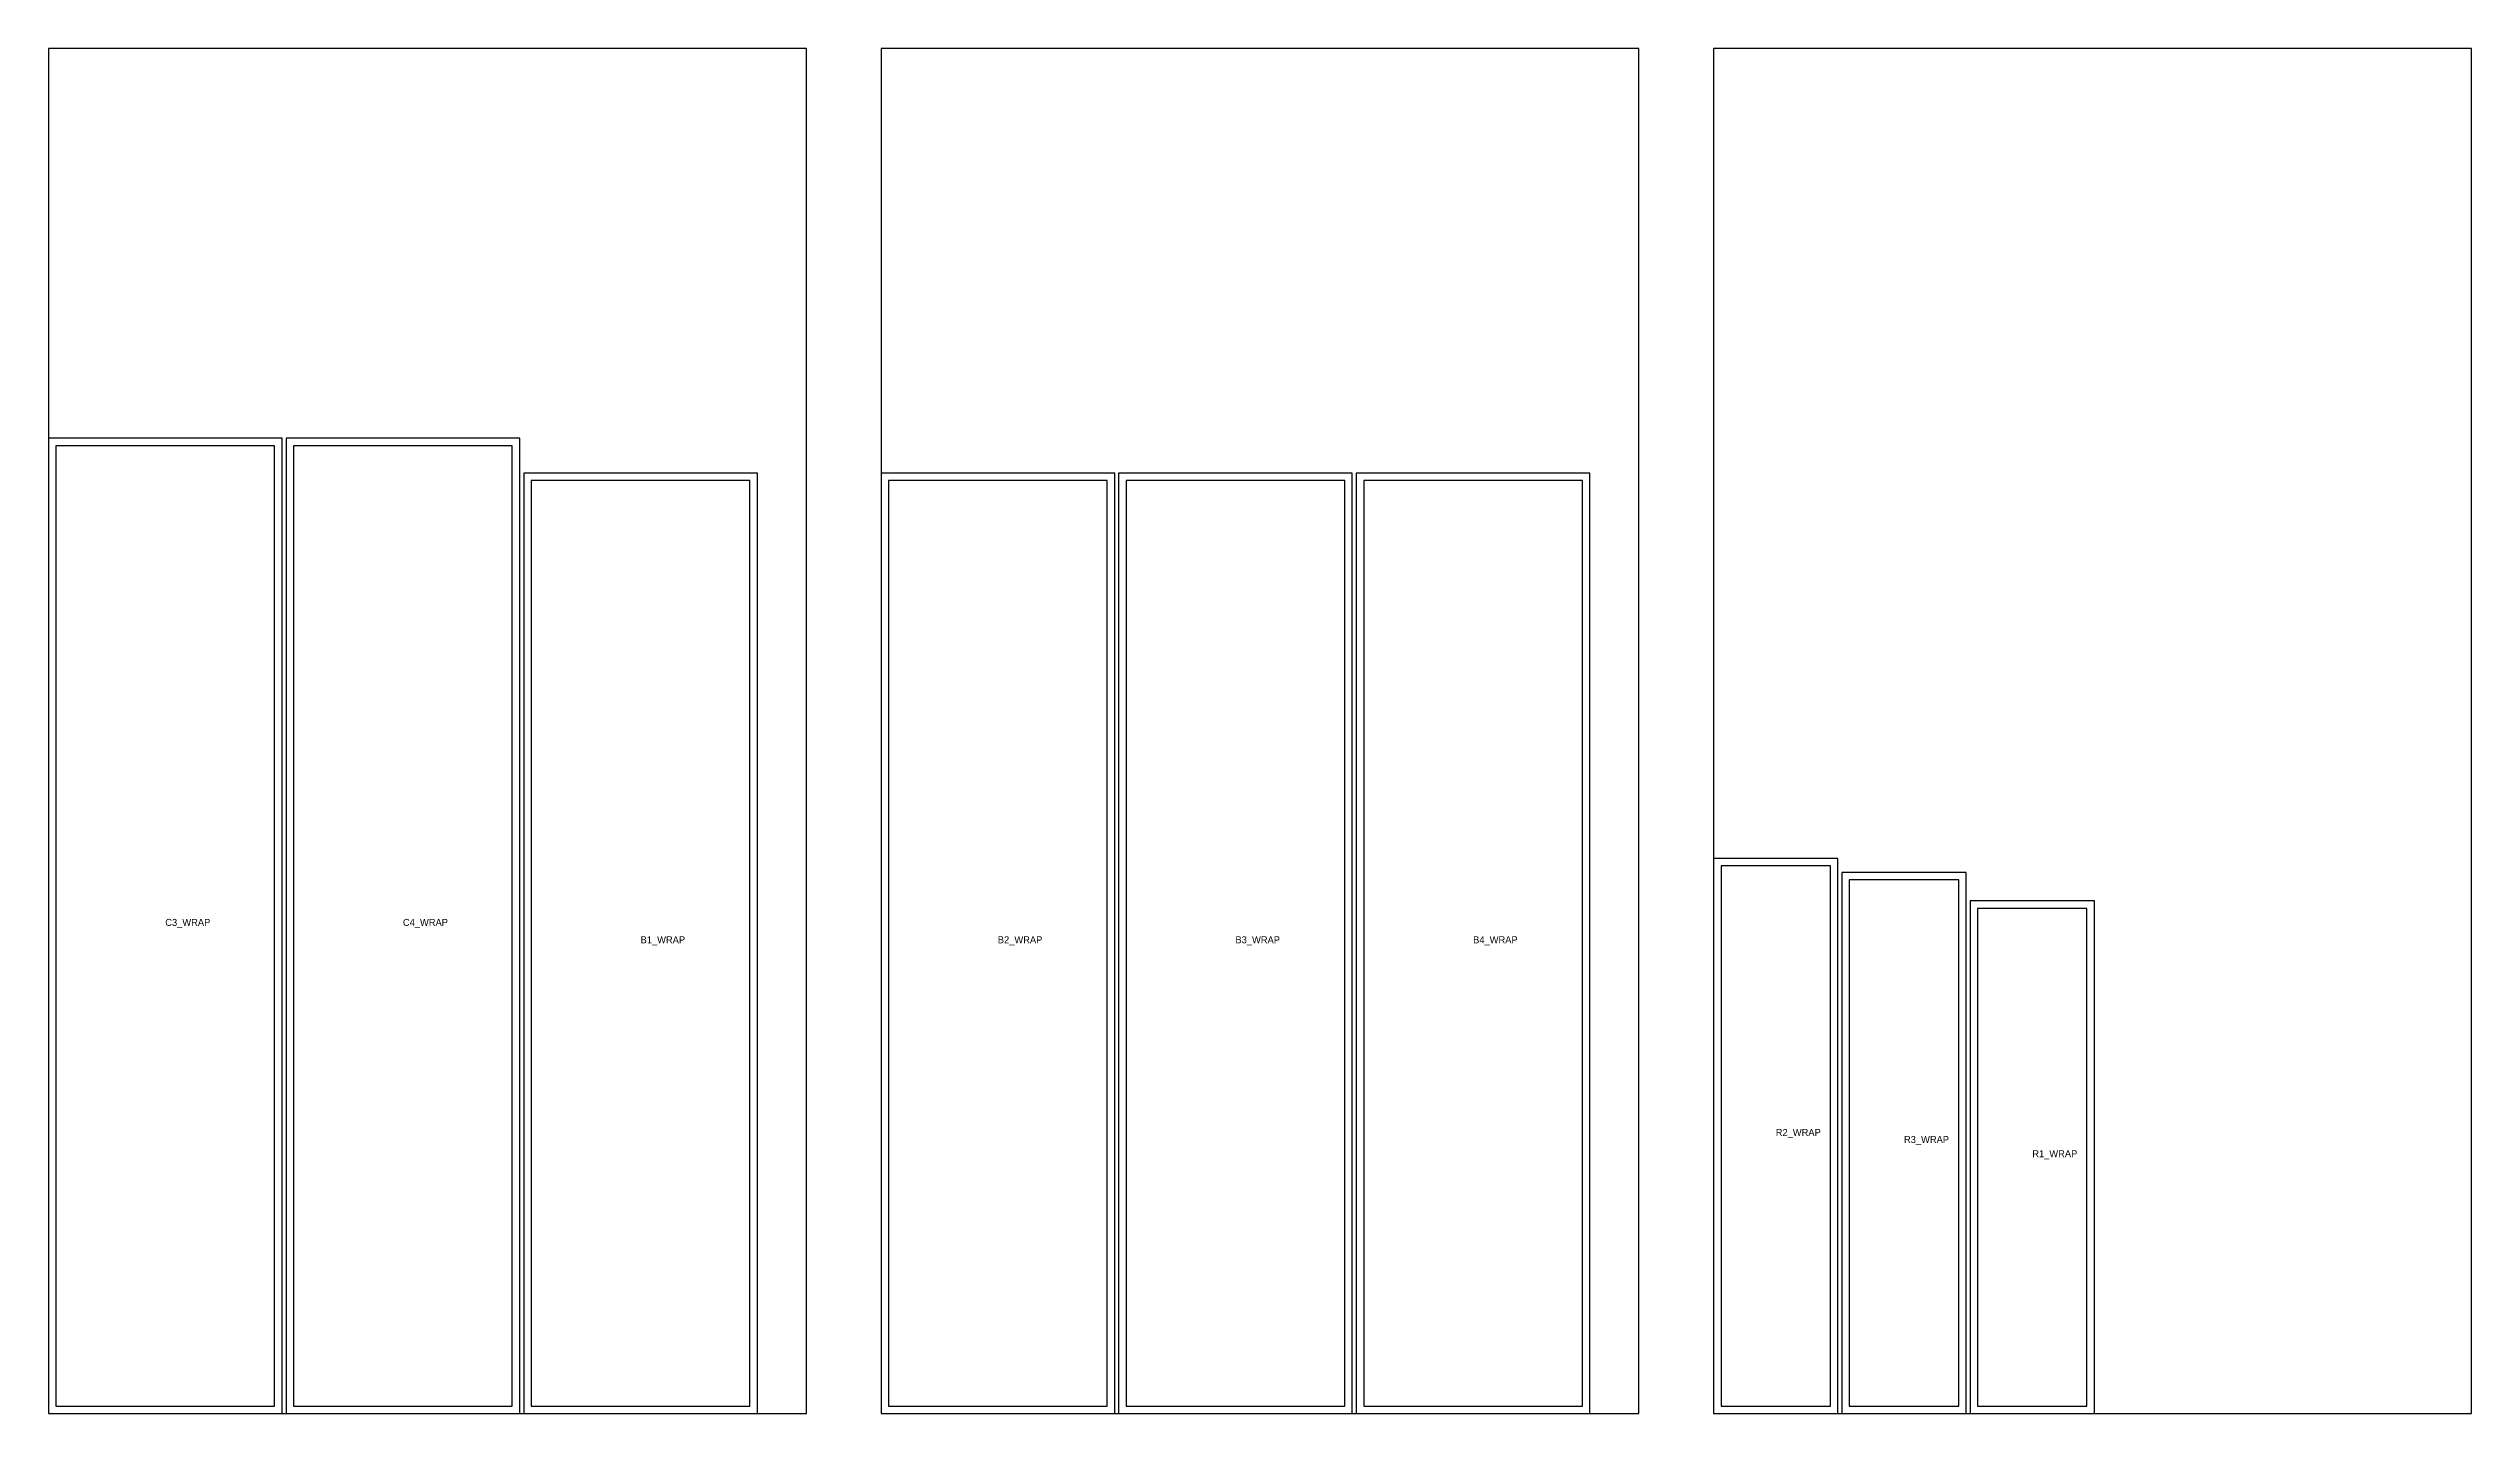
# Model space of a CAD drawing. Header units: millimetres. Extents: x 0 to 8220, y 0 to 2743.
# Drawn here: x 3348 to 8220, y 0 to 2743 of the extents above; entities that cross this region are included whole.
import ezdxf

# ---------------------------------------------------------------- set-up
doc = ezdxf.new("R2010")
doc.units = ezdxf.units.MM
for name, color, linetype in [('FABRIC_CUT', 7, 'Continuous'), ('PART_IDS', 7, 'Continuous'), ('SEAM_REFERENCE', 7, 'Continuous'), ('STOCK_DO_NOT_CUT', 7, 'Continuous')]:
    doc.layers.add(name, color=color, linetype=linetype)

msp = doc.modelspace()

# ---------------------------------------------------------------- linework, layer by layer
at = {"layer": 'FABRIC_CUT'}
for points in [[(3348, 0), (3817.8, 0), (3817.8, 1960), (3348, 1960)], [(3825.8, 0), (4295.6, 0), (4295.6, 1960), (3825.8, 1960)], [(4303.6, 0), (4773.5, 0), (4773.5, 1890), (4303.6, 1890)], [(5022, 0), (5491.8, 0), (5491.8, 1890), (5022, 1890)], [(5499.8, 0), (5969.6, 0), (5969.6, 1890), (5499.8, 1890)], [(5977.6, 0), (6447.5, 0), (6447.5, 1890), (5977.6, 1890)], [(6696, 0), (6945.9, 0), (6945.9, 1115.6), (6696, 1115.6)], [(6953.9, 0), (7203.8, 0), (7203.8, 1087.4), (6953.9, 1087.4)], [(7211.8, 0), (7461.7, 0), (7461.7, 1030.2), (7211.8, 1030.2)]]:
    msp.add_lwpolyline(points, close=True, dxfattribs=at)
at = {"layer": 'SEAM_REFERENCE'}
for points in [[(3363, 15), (3802.8, 15), (3802.8, 1945), (3363, 1945)], [(3840.8, 15), (4280.6, 15), (4280.6, 1945), (3840.8, 1945)], [(4318.6, 15), (4758.5, 15), (4758.5, 1875), (4318.6, 1875)], [(5037, 15), (5476.8, 15), (5476.8, 1875), (5037, 1875)], [(5514.8, 15), (5954.6, 15), (5954.6, 1875), (5514.8, 1875)], [(5992.6, 15), (6432.5, 15), (6432.5, 1875), (5992.6, 1875)], [(6711, 15), (6930.9, 15), (6930.9, 1100.6), (6711, 1100.6)], [(6968.9, 15), (7188.8, 15), (7188.8, 1072.4), (6968.9, 1072.4)], [(7226.8, 15), (7446.7, 15), (7446.7, 1015.2), (7226.8, 1015.2)]]:
    msp.add_lwpolyline(points, close=True, dxfattribs=at)
at = {"layer": 'STOCK_DO_NOT_CUT'}
for points in [[(3348, 0), (4872, 0), (4872, 2743.2), (3348, 2743.2)], [(5022, 0), (6546, 0), (6546, 2743.2), (5022, 2743.2)], [(6696, 0), (8220, 0), (8220, 2743.2), (6696, 2743.2)]]:
    msp.add_lwpolyline(points, close=True, dxfattribs=at)

# ---------------------------------------------------------------- texts
at = {"layer": 'PART_IDS'}
for s, p in [('C3_WRAP', (3582.9, 980)), ('C4_WRAP', (4060.7, 980)), ('B1_WRAP', (4538.6, 945)), ('B2_WRAP', (5256.9, 945)), ('B3_WRAP', (5734.7, 945)), ('B4_WRAP', (6212.6, 945)), ('R2_WRAP', (6821, 557.8)), ('R3_WRAP', (7078.9, 543.7)), ('R1_WRAP', (7336.8, 515.1))]:
    msp.add_text(s, height=14, dxfattribs=at).set_placement(p)

doc.saveas('drawing.dxf')
